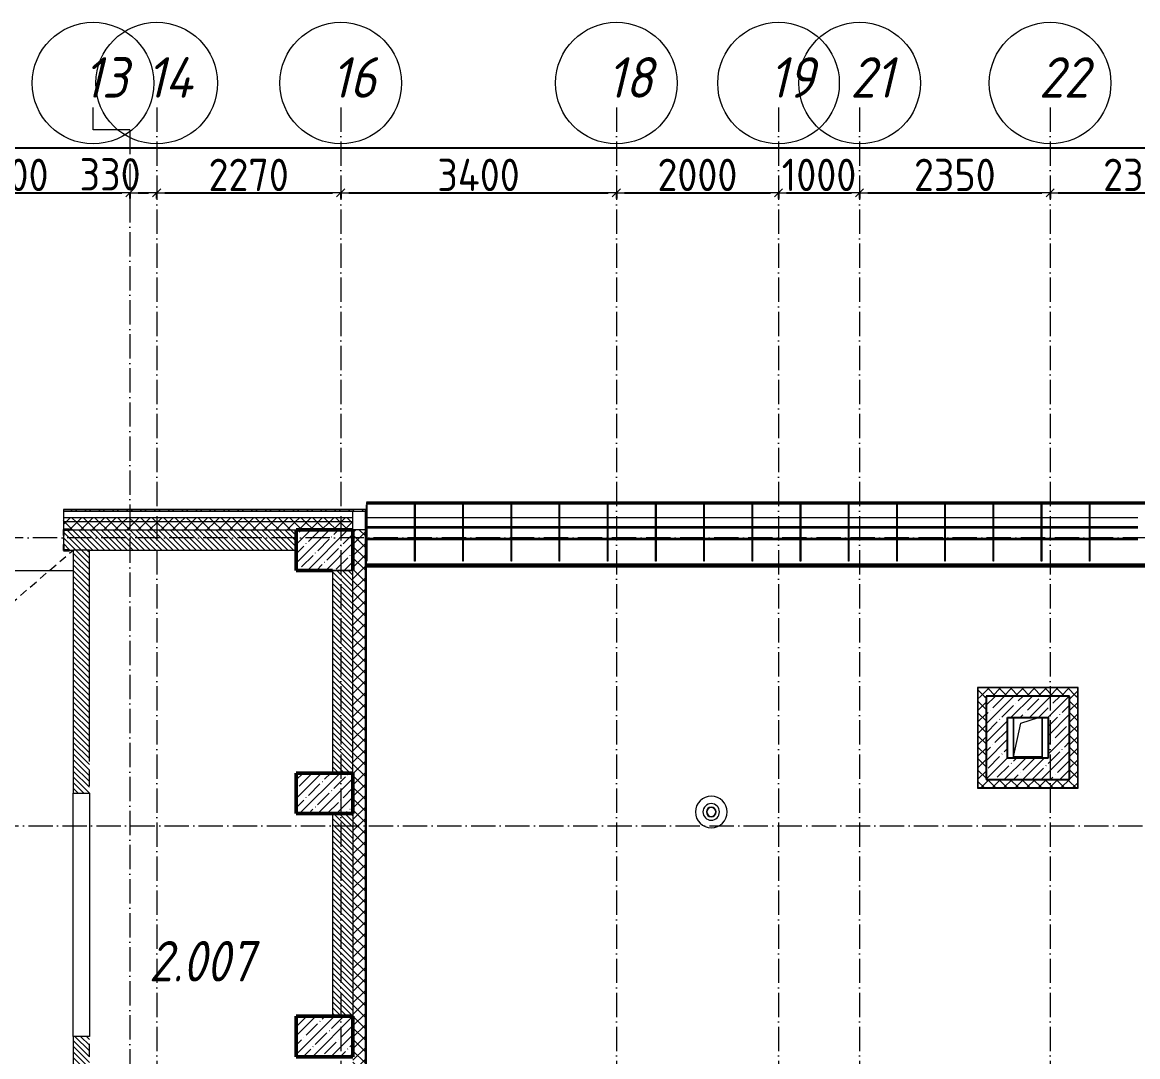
# Model space of a CAD drawing. Header units: millimetres. Extents: x -401725 to 250493, y 305116 to 802890.
# Drawn here: x 4031 to 17789, y 538197 to 550959 of the extents above; entities that cross this region are included whole.
import ezdxf

# ---------------------------------------------------------------- set-up
doc = ezdxf.new("R2010")
doc.units = ezdxf.units.MM
doc.linetypes.add('200_ШТРИХ_ш1п0_6_', pattern=[160, 100, -60])
doc.linetypes.add('50_200_ШТРИХ_1Т_ш5_п1_п1_', pattern=[700, 500, -100, 0, -100])
for name, color, linetype, lineweight in [('A-____-____-DIMS', 7, 'Continuous', 9), ('A-DETL-____-OTLN-3', 7, '200_ШТРИХ_ш1п0_6_', 9), ('A-FLOR-____-MCUT', 7, 'Continuous', 25), ('A-FLOR-____-OTLN', 7, 'Continuous', 9), ('A-FLOR-____-PATT-1', 7, 'Continuous', 9), ('A-GENM-____-MCUT', 7, 'Continuous', 25), ('A-GENM-____-OTLN', 7, 'Continuous', 9), ('A-GENM-____-OTLN-1', 7, 'Continuous', 25), ('A-WALL-____-MCUT', 7, 'Continuous', 13), ('A-WALL-____-MCUT-1', 7, 'Continuous', 9), ('A-WALL-____-PATT-1', 7, 'Continuous', 9), ('A-WALL-FNSH-MCUT-1', 7, 'Continuous', 9), ('I-WALL-____-OTLN', 7, 'Continuous', 9), ('S-COLS-____-MCUT', 7, 'Continuous', 50), ('S-COLS-____-OTLN', 7, 'Continuous', 9), ('S-GRID-____-IDEN', 7, 'Continuous', 9), ('S-GRID-____-OTLN', 7, 'Continuous', 9), ('S-GRID-____-OTLN-1', 7, '50_200_ШТРИХ_1Т_ш5_п1_п1_', 9), ('S-STRS-____-OTLN-1', 7, 'Continuous', 9), ('Марки помещений', 7, 'Continuous', 9)]:
    doc.layers.add(name, color=color, linetype=linetype, lineweight=lineweight)
doc.styles.add('ISOCPEUR_I_2', font='isocpeui.ttf', dxfattribs={"width": 0.85, "height": 2.3})
doc.styles.add('ISOCPEUR_I_9', font='isocpeui.ttf', dxfattribs={"width": 0.9, "height": 250})
doc.styles.add('СПДС', font='isocpeur.ttf', dxfattribs={"width": 0.9})
doc.dimstyles.new('Размера А3', dxfattribs={"dimtxt": 200, "dimasz": 100, "dimexe": 70, "dimexo": 100, "dimgap": 20, "dimtad": 1, "dimdec": 0, "dimrnd": 10, "dimzin": 0, "dimdsep": 46, "dimtxsty": 'СПДС', "dimblk": 'ARROWHEAD_6', "dimcen": 1, "dimclrd": 256, "dimclre": 256, "dimclrt": 256, "dimazin": 0, "dimtfac": 1, "dimtdec": 0, "dimtmove": 2, "dimatfit": 3, "dimfxl": 1, "dimtolj": 1, "dimtzin": 0, "dimarcsym": 0})
pattern_1 = [(135, (-15591.663, 459015.94), (-35.35534, -35.35534), [])]
pattern_2 = [(45, (-15591.66, 459015.94), (-70.71068, 70.71068), []), (135, (-15591.66, 459015.94), (-70.71068, -70.71068), [])]
pattern_3 = [(45, (-15591.66, 459015.94), (-114.04925, 114.04925), []), (45, (-15477.61, 459015.94), (-114.04925, 114.04925), [201.612, -40.322, 3.353, -36.97])]

# ---------------------------------------------------------------- blocks, each defined once
blk = doc.blocks.new('141_Фартук_СКБ - 141_Фартук_СКБ_вентфасад-30031396-АР1_План отверстий 2 этажа в осях 1-64_Ю-ЯЯ')
at = {"layer": 'A-GENM-____-MCUT'}
for p, q in [((26160, 758), (0, 758)), ((0, 757), (26160, 757)), ((26160, 757), (26160, 758)), ((26160, -29), (0, -29)), ((0, -30), (26160, -30)), ((26160, -30), (26160, -29))]:
    blk.add_line(p, q, dxfattribs=at)
at = {"layer": 'A-GENM-____-OTLN'}
for p, q in [((0, 765), (26160, 765)), ((0, 752), (26160, 752)), ((0, 743), (26160, 743)), ((0, 743), (26160, 743)), ((0, -11), (26160, -11)), ((0, -12), (26160, -12)), ((26160, -12), (26160, -11)), ((26160, -29), (26160, -12))]:
    blk.add_line(p, q, dxfattribs=at)
blk = doc.blocks.new('Элемент крепления - Пластина-30015157-АР1_План отверстий 2 этажа в осях 1-64_Ю-ЯЯ')
at = {"layer": 'A-GENM-____-OTLN'}
for p, q in [((25651, 85294), (25651, 85988)), ((25651, 85988), (25656, 85988)), ((25656, 85988), (25656, 85294)), ((25656, 85294), (25651, 85294))]:
    blk.add_line(p, q, dxfattribs=at)
blk = doc.blocks.new('Швеллер - 140х58-30031487-АР1_План отверстий 2 этажа в осях 1-64_Ю-ЯЯ')
at = {"layer": 'A-GENM-____-MCUT'}
for p, q in [((-12488, 75), (-13078, 75)), ((-13078, 71), (-12488, 71)), ((-11893, 75), (-12483, 75)), ((-12483, 71), (-11893, 71)), ((-11299, 75), (-11888, 75)), ((-11888, 71), (-11299, 71)), ((-10704, 75), (-11294, 75)), ((-11294, 71), (-10704, 71)), ((-10110, 75), (-10699, 75)), ((-10699, 71), (-10110, 71)), ((-9515, 75), (-10105, 75)), ((-10105, 71), (-9515, 71)), ((-8921, 75), (-9510, 75)), ((-9510, 71), (-8921, 71)), ((-8326, 75), (-8916, 75)), ((-8916, 71), (-8326, 71)), ((-7732, 75), (-8321, 75)), ((-8321, 71), (-7732, 71)), ((-7137, 75), (-7727, 75)), ((-7727, 71), (-7137, 71)), ((-6543, 75), (-7132, 75)), ((-7132, 71), (-6543, 71)), ((-5948, 75), (-6538, 75)), ((-6538, 71), (-5948, 71)), ((-5353, 75), (-5943, 75)), ((-5943, 71), (-5353, 71)), ((-4759, 75), (-5348, 75)), ((-5348, 71), (-4759, 71)), ((-4164, 75), (-4754, 75)), ((-4754, 71), (-4164, 71)), ((-3570, 75), (-4159, 75)), ((-4159, 71), (-3570, 71)), ((-12488, -71), (-13078, -71)), ((-13078, -75), (-12488, -75)), ((-11893, -71), (-12483, -71)), ((-12483, -75), (-11893, -75)), ((-11299, -71), (-11888, -71)), ((-11888, -75), (-11299, -75)), ((-10704, -71), (-11294, -71)), ((-11294, -75), (-10704, -75)), ((-10110, -71), (-10699, -71)), ((-10699, -75), (-10110, -75)), ((-9515, -71), (-10105, -71)), ((-10105, -75), (-9515, -75)), ((-8921, -71), (-9510, -71)), ((-9510, -75), (-8921, -75)), ((-8326, -71), (-8916, -71)), ((-8916, -75), (-8326, -75)), ((-7732, -71), (-8321, -71)), ((-8321, -75), (-7732, -75)), ((-7137, -71), (-7727, -71)), ((-7727, -75), (-7137, -75)), ((-6543, -71), (-7132, -71)), ((-7132, -75), (-6543, -75)), ((-5948, -71), (-6538, -71)), ((-6538, -75), (-5948, -75)), ((-5353, -71), (-5943, -71)), ((-5943, -75), (-5353, -75)), ((-4759, -71), (-5348, -71)), ((-5348, -75), (-4759, -75)), ((-4164, -71), (-4754, -71)), ((-4754, -75), (-4164, -75)), ((-3570, -71), (-4159, -71)), ((-4159, -75), (-3570, -75))]:
    blk.add_line(p, q, dxfattribs=at)
blk = doc.blocks.new('BSC_Колонна _Прямоугольная - 500х700-V68-АР1_План отверстий 2 этажа в осях 1-64_Ю-ЯЯ')
at = {"layer": 'S-COLS-____-OTLN'}
h = blk.add_hatch(dxfattribs=at)
h.set_pattern_fill('FP_80', color=256, style=0, pattern_type=2)
h.set_pattern_definition([(315, (-79431.04, 23350), (114.04925, 114.04925), []), (315, (-79431.04, 23235.95), (114.04925, 114.04925), [201.613, -40.323, 3.353, -36.97])])
h.paths.add_polyline_path([(-250, -350), (250, -350), (250, 350), (-250, 350)], flags=0)
at = {"layer": 'S-COLS-____-MCUT'}
for p, q in [((250, 350), (-250, 350)), ((-250, 350), (-250, -350)), ((250, -350), (250, 350)), ((-250, -350), (250, -350))]:
    blk.add_line(p, q, dxfattribs=at)
blk = doc.blocks.new('BSC_Колонна _Прямоугольная - 500х700-V69-АР1_План отверстий 2 этажа в осях 1-64_Ю-ЯЯ')
at = {"layer": 'S-COLS-____-OTLN'}
h = blk.add_hatch(dxfattribs=at)
h.set_pattern_fill('FP_81', color=256, style=0, pattern_type=2)
h.set_pattern_definition([(315, (-82431.04, 23350), (114.04925, 114.04925), []), (315, (-82431.04, 23235.95), (114.04925, 114.04925), [201.613, -40.323, 3.353, -36.97])])
h.paths.add_polyline_path([(-250, -350), (250, -350), (250, 350), (-250, 350)], flags=0)
at = {"layer": 'S-COLS-____-MCUT'}
for p, q in [((250, 350), (-250, 350)), ((-250, 350), (-250, -350)), ((250, -350), (250, 350)), ((-250, -350), (250, -350))]:
    blk.add_line(p, q, dxfattribs=at)
blk = doc.blocks.new('Фахверк_СКБ_Уголок - 250_2700-27497298-АР1_План отверстий 2 этажа в осях 1-64_Ю-ЯЯ')
at = {"layer": 'A-GENM-____-MCUT'}
for p, q in [((200, 181), (125, 181)), ((125, 181), (125, 106)), ((131, 106), (131, 175)), ((131, 175), (200, 175)), ((200, 175), (200, 181)), ((125, 106), (131, 106)), ((131, -6), (125, -6)), ((125, -6), (125, -81)), ((125, -81), (200, -81)), ((131, -75), (131, -6)), ((200, -75), (131, -75)), ((200, -81), (200, -75))]:
    blk.add_line(p, q, dxfattribs=at)
blk = doc.blocks.new('Кровельный аэратор - 143_Кровельный аэратор-15605992-АР1_План отверстий 2 этажа в осях 1-64_Ю-ЯЯ')
at = {"layer": 'A-GENM-____-OTLN'}
for radius, start, end in [(195, 360, 180), (195, 180, 360), (102, 360, 180), (102, 180, 360), (60, 360, 180), (60, 180, 360), (55, 360, 180), (55, 180, 360)]:
    blk.add_arc((0, 0), radius, start, end, dxfattribs=at)
blk = doc.blocks.new('AR_Отверстие прямоугольное _в плите_ - AR_Отверстие прямоугольное _в плите_-V193-АР1_План отверстий 2 этажа в осях 1-64_Ю-ЯЯ')
at = {"layer": 'A-GENM-____-OTLN'}
for p, q in [((-175, 235), (-175, -250)), ((-175, -250), (-87, 163)), ((-87, 163), (130, 235)), ((175, -250), (175, 235)), ((-175, -250), (175, -250))]:
    blk.add_line(p, q, dxfattribs=at)
blk = doc.blocks.new('Ось сетки - Круг_Ø6_00__ISO-2_5_0_9K_-25732049-АР1_План отверстий 2 этажа в осях 1-64_Ю-ЯЯ')
at = {"layer": 'S-GRID-____-IDEN'}
blk.add_circle((0, 0), 3, dxfattribs=at)
blk = doc.blocks.new('ARROWHEAD_6')
at = {"color": 0, "linetype": 'Continuous'}
for p, q in [((0, 0), (-1, 0)), ((-0.5, -0.5), (0.5, 0.5))]:
    blk.add_line(p, q, dxfattribs=at)
blk = doc.blocks.new('*D4629')
at = {"layer": 'A-____-____-DIMS', "lineweight": -2, "transparency": 16777216}
for p, q in [((2358, 548862), (2358, 548786)), ((2458, 548856), (5258, 548856)), ((5358, 548862), (5358, 548786))]:
    blk.add_line(p, q, dxfattribs=at)
at = {"layer": 'Defpoints', "color": 0, "lineweight": 30, "transparency": 16777216}
for p in [(2358, 548962), (5358, 548962), (5358, 548856)]:
    blk.add_point(p, dxfattribs=at)
at = {"layer": 'A-____-____-DIMS', "lineweight": -2, "transparency": 16777216, "xscale": 100, "yscale": 100, "zscale": 100, "rotation": 180}
blk.add_blockref('ARROWHEAD_6', (2358, 548856), dxfattribs=at)
at = {"layer": 'A-____-____-DIMS', "lineweight": -2, "transparency": 16777216, "xscale": 100, "yscale": 100, "zscale": 100}
blk.add_blockref('ARROWHEAD_6', (5358, 548856), dxfattribs=at)
at = {"layer": 'A-____-____-DIMS', "transparency": 16777216, "insert": (3858, 549076), "char_height": 400, "width": 2.49, "attachment_point": 5, "style": 'СПДС'}
blk.add_mtext('\\A1;3000', dxfattribs=at)
blk = doc.blocks.new('*D4630')
at = {"layer": 'A-____-____-DIMS', "lineweight": -2, "transparency": 16777216}
for p, q in [((5358, 548862), (5358, 548786)), ((5458, 548856), (5588, 548856)), ((5688, 548862), (5688, 548786))]:
    blk.add_line(p, q, dxfattribs=at)
at = {"layer": 'Defpoints', "color": 0, "lineweight": 30, "transparency": 16777216}
for p in [(5358, 548962), (5688, 548962), (5688, 548856)]:
    blk.add_point(p, dxfattribs=at)
at = {"layer": 'A-____-____-DIMS', "lineweight": -2, "transparency": 16777216, "xscale": 100, "yscale": 100, "zscale": 100, "rotation": 180}
blk.add_blockref('ARROWHEAD_6', (5358, 548856), dxfattribs=at)
at = {"layer": 'A-____-____-DIMS', "lineweight": -2, "transparency": 16777216, "xscale": 100, "yscale": 100, "zscale": 100}
blk.add_blockref('ARROWHEAD_6', (5688, 548856), dxfattribs=at)
at = {"layer": 'A-____-____-DIMS', "transparency": 16777216, "insert": (4737, 549283), "char_height": 400, "width": 1.87, "attachment_point": 1, "line_spacing_factor": 1.149209, "style": 'СПДС'}
blk.add_mtext('\\A1;330', dxfattribs=at)
blk = doc.blocks.new('*D4631')
at = {"layer": 'A-____-____-DIMS', "lineweight": -2, "transparency": 16777216}
for p, q in [((5688, 548862), (5688, 548786)), ((5788, 548856), (7858, 548856)), ((7958, 548862), (7958, 548786))]:
    blk.add_line(p, q, dxfattribs=at)
at = {"layer": 'Defpoints', "color": 0, "lineweight": 30, "transparency": 16777216}
for p in [(5688, 548962), (7958, 548962), (7958, 548856)]:
    blk.add_point(p, dxfattribs=at)
at = {"layer": 'A-____-____-DIMS', "lineweight": -2, "transparency": 16777216, "xscale": 100, "yscale": 100, "zscale": 100, "rotation": 180}
blk.add_blockref('ARROWHEAD_6', (5688, 548856), dxfattribs=at)
at = {"layer": 'A-____-____-DIMS', "lineweight": -2, "transparency": 16777216, "xscale": 100, "yscale": 100, "zscale": 100}
blk.add_blockref('ARROWHEAD_6', (7958, 548856), dxfattribs=at)
at = {"layer": 'A-____-____-DIMS', "transparency": 16777216, "insert": (6823, 549076), "char_height": 400, "width": 2.49, "attachment_point": 5, "style": 'СПДС'}
blk.add_mtext('\\A1;2270', dxfattribs=at)
blk = doc.blocks.new('*D4632')
at = {"layer": 'A-____-____-DIMS', "lineweight": -2, "transparency": 16777216}
for p, q in [((7958, 548862), (7958, 548786)), ((8058, 548856), (11258, 548856)), ((11358, 548862), (11358, 548786))]:
    blk.add_line(p, q, dxfattribs=at)
at = {"layer": 'Defpoints', "color": 0, "lineweight": 30, "transparency": 16777216}
for p in [(7958, 548962), (11358, 548962), (11358, 548856)]:
    blk.add_point(p, dxfattribs=at)
at = {"layer": 'A-____-____-DIMS', "lineweight": -2, "transparency": 16777216, "xscale": 100, "yscale": 100, "zscale": 100, "rotation": 180}
blk.add_blockref('ARROWHEAD_6', (7958, 548856), dxfattribs=at)
at = {"layer": 'A-____-____-DIMS', "lineweight": -2, "transparency": 16777216, "xscale": 100, "yscale": 100, "zscale": 100}
blk.add_blockref('ARROWHEAD_6', (11358, 548856), dxfattribs=at)
at = {"layer": 'A-____-____-DIMS', "transparency": 16777216, "insert": (9658, 549076), "char_height": 400, "width": 2.56, "attachment_point": 5, "style": 'СПДС'}
blk.add_mtext('\\A1;3400', dxfattribs=at)
blk = doc.blocks.new('*D4633')
at = {"layer": 'A-____-____-DIMS', "lineweight": -2, "transparency": 16777216}
for p, q in [((11358, 548862), (11358, 548786)), ((11458, 548856), (13258, 548856)), ((13358, 548862), (13358, 548786))]:
    blk.add_line(p, q, dxfattribs=at)
at = {"layer": 'Defpoints', "color": 0, "lineweight": 30, "transparency": 16777216}
for p in [(11358, 548962), (13358, 548962), (13358, 548856)]:
    blk.add_point(p, dxfattribs=at)
at = {"layer": 'A-____-____-DIMS', "lineweight": -2, "transparency": 16777216, "xscale": 100, "yscale": 100, "zscale": 100, "rotation": 180}
blk.add_blockref('ARROWHEAD_6', (11358, 548856), dxfattribs=at)
at = {"layer": 'A-____-____-DIMS', "lineweight": -2, "transparency": 16777216, "xscale": 100, "yscale": 100, "zscale": 100}
blk.add_blockref('ARROWHEAD_6', (13358, 548856), dxfattribs=at)
at = {"layer": 'A-____-____-DIMS', "transparency": 16777216, "insert": (12358, 549076), "char_height": 400, "width": 2.49, "attachment_point": 5, "style": 'СПДС'}
blk.add_mtext('\\A1;2000', dxfattribs=at)
blk = doc.blocks.new('*D4634')
at = {"layer": 'A-____-____-DIMS', "lineweight": -2, "transparency": 16777216}
for p, q in [((13358, 548862), (13358, 548786)), ((13458, 548856), (14258, 548856)), ((14358, 548862), (14358, 548786))]:
    blk.add_line(p, q, dxfattribs=at)
at = {"layer": 'Defpoints', "color": 0, "lineweight": 30, "transparency": 16777216}
for p in [(13358, 548962), (14358, 548962), (14358, 548856)]:
    blk.add_point(p, dxfattribs=at)
at = {"layer": 'A-____-____-DIMS', "lineweight": -2, "transparency": 16777216, "xscale": 100, "yscale": 100, "zscale": 100, "rotation": 180}
blk.add_blockref('ARROWHEAD_6', (13358, 548856), dxfattribs=at)
at = {"layer": 'A-____-____-DIMS', "lineweight": -2, "transparency": 16777216, "xscale": 100, "yscale": 100, "zscale": 100}
blk.add_blockref('ARROWHEAD_6', (14358, 548856), dxfattribs=at)
at = {"layer": 'A-____-____-DIMS', "transparency": 16777216, "insert": (13858, 549076), "char_height": 400, "width": 2.3, "attachment_point": 5, "style": 'СПДС'}
blk.add_mtext('\\A1;1000', dxfattribs=at)
blk = doc.blocks.new('*D4635')
at = {"layer": 'A-____-____-DIMS', "lineweight": -2, "transparency": 16777216}
for p, q in [((14358, 548862), (14358, 548786)), ((14458, 548856), (16608, 548856)), ((16708, 548862), (16708, 548786))]:
    blk.add_line(p, q, dxfattribs=at)
at = {"layer": 'Defpoints', "color": 0, "lineweight": 30, "transparency": 16777216}
for p in [(14358, 548962), (16708, 548962), (16708, 548856)]:
    blk.add_point(p, dxfattribs=at)
at = {"layer": 'A-____-____-DIMS', "lineweight": -2, "transparency": 16777216, "xscale": 100, "yscale": 100, "zscale": 100, "rotation": 180}
blk.add_blockref('ARROWHEAD_6', (14358, 548856), dxfattribs=at)
at = {"layer": 'A-____-____-DIMS', "lineweight": -2, "transparency": 16777216, "xscale": 100, "yscale": 100, "zscale": 100}
blk.add_blockref('ARROWHEAD_6', (16708, 548856), dxfattribs=at)
at = {"layer": 'A-____-____-DIMS', "transparency": 16777216, "insert": (15533, 549076), "char_height": 400, "width": 2.49, "attachment_point": 5, "style": 'СПДС'}
blk.add_mtext('\\A1;2350', dxfattribs=at)
blk = doc.blocks.new('*D4636')
at = {"layer": 'A-____-____-DIMS', "lineweight": -2, "transparency": 16777216}
for p, q in [((16708, 548862), (16708, 548786)), ((16808, 548856), (18908, 548856)), ((19008, 548862), (19008, 548786))]:
    blk.add_line(p, q, dxfattribs=at)
at = {"layer": 'Defpoints', "color": 0, "lineweight": 30, "transparency": 16777216}
for p in [(16708, 548962), (19008, 548962), (19008, 548856)]:
    blk.add_point(p, dxfattribs=at)
at = {"layer": 'A-____-____-DIMS', "lineweight": -2, "transparency": 16777216, "xscale": 100, "yscale": 100, "zscale": 100, "rotation": 180}
blk.add_blockref('ARROWHEAD_6', (16708, 548856), dxfattribs=at)
at = {"layer": 'A-____-____-DIMS', "lineweight": -2, "transparency": 16777216, "xscale": 100, "yscale": 100, "zscale": 100}
blk.add_blockref('ARROWHEAD_6', (19008, 548856), dxfattribs=at)
at = {"layer": 'A-____-____-DIMS', "transparency": 16777216, "insert": (17858, 549076), "char_height": 400, "width": 2.49, "attachment_point": 5, "style": 'СПДС'}
blk.add_mtext('\\A1;2300', dxfattribs=at)
blk = doc.blocks.new('*D4573')
at = {"layer": 'A-____-____-DIMS', "lineweight": -2, "transparency": 16777216}
for p, q in [((-17942, 549415), (-17942, 549339)), ((-17842, 549409), (33027, 549409)), ((85458, 549409), (34435, 549409)), ((85558, 549415), (85558, 549339))]:
    blk.add_line(p, q, dxfattribs=at)
at = {"layer": 'Defpoints', "color": 0, "lineweight": 30, "transparency": 16777216}
for p in [(-17942, 549515), (85558, 549515), (85558, 549409)]:
    blk.add_point(p, dxfattribs=at)
at = {"layer": 'A-____-____-DIMS', "lineweight": -2, "transparency": 16777216, "xscale": 100, "yscale": 100, "zscale": 100, "rotation": 180}
blk.add_blockref('ARROWHEAD_6', (-17942, 549409), dxfattribs=at)
at = {"layer": 'A-____-____-DIMS', "lineweight": -2, "transparency": 16777216, "xscale": 100, "yscale": 100, "zscale": 100}
blk.add_blockref('ARROWHEAD_6', (85558, 549409), dxfattribs=at)
at = {"layer": 'A-____-____-DIMS', "transparency": 16777216, "insert": (33047, 549835), "char_height": 400, "width": 3.54, "attachment_point": 1, "line_spacing_factor": 1.149209, "style": 'СПДС'}
blk.add_mtext('\\A1;103500', dxfattribs=at)
blk = doc.blocks.new('2этаж')
at = {"layer": 'S-GRID-____-OTLN-1', "color": 251, "ltscale": 0.6, "true_color": 0x636466}
for p, q in [((5688.3, 549908.8), (5688.3, 536263.3)), ((7958.3, 549908.8), (7958.3, 525691.4)), ((11358.3, 549908.8), (11358.3, 511907.5)), ((13358.3, 549908.8), (13358.3, 525691.4)), ((14358.3, 549908.8), (14358.3, 511907.5)), ((16708.3, 549908.8), (16708.3, 525691.4)), ((5358.3, 549630.9), (5358.3, 511907.5)), ((88482.7, 544597), (-20260.4, 544597)), ((-20260.4, 541047), (88482.7, 541047))]:
    blk.add_line(p, q, dxfattribs=at)
at = {"layer": 'S-GRID-____-IDEN', "xscale": 250, "yscale": 250, "zscale": 99.99999999999993, "rotation": 180}
for p in [(4903.5, 550208.8), (5688.3, 550208.8), (7958.3, 550208.8), (11358.3, 550208.8), (13358.3, 550208.8), (14358.3, 550208.8), (16708.3, 550208.8)]:
    blk.add_blockref('Ось сетки - Круг_Ø6_00__ISO-2_5_0_9K_-25732049-АР1_План отверстий 2 этажа в осях 1-64_Ю-ЯЯ', p, dxfattribs=at)
at = {"layer": 'S-GRID-____-IDEN', "char_height": 500, "attachment_point": 1, "style": 'ISOCPEUR_I_9'}
for s, insert, width in [('13', (4788.4, 550528.5), 346.329), ('14', (5564.2, 550528.5), 367.975), ('16', (7843.2, 550528.5), 346.329), ('18', (11243.2, 550528.5), 346.329), ('19', (13243.2, 550528.5), 346.329), ('21', (14243.2, 550528.5), 346.329), ('22', (16569.4, 550528.5), 404.05)]:
    blk.add_mtext(s, dxfattribs=dict(at, insert=insert, width=width))
at = {"layer": 'A-____-____-DIMS'}
for base, p1, p2, picture, middle in [((85558.3, 549408.6), (-17941.7, 549514.7), (85558.3, 549514.7), '*D4573', (33731.2, 549568.6)), ((5688.3, 548856.4), (5358.3, 548962.5), (5688.3, 548962.5), '*D4630', (5079, 549016.3))]:
    dim = blk.add_linear_dim(base=base, p1=p1, p2=p2, dimstyle='Размера А3', override={"dimtxt": 400}, dxfattribs=at)
    dim.commit()
    dim.dimension.update_dxf_attribs({"geometry": picture, "text_midpoint": middle, "dimtype": 160})
for base, p1, p2, picture, middle in [((5358.3, 548856.4), (2358.3, 548962.5), (5358.3, 548962.5), '*D4629', (3858.3, 549076.4)), ((7958.3, 548856.4), (5688.3, 548962.5), (7958.3, 548962.5), '*D4631', (6823.3, 549076.4)), ((11358.3, 548856.4), (7958.3, 548962.5), (11358.3, 548962.5), '*D4632', (9658.3, 549076.4)), ((13358.3, 548856.4), (11358.3, 548962.5), (13358.3, 548962.5), '*D4633', (12358.3, 549076.4)), ((14358.3, 548856.4), (13358.3, 548962.5), (14358.3, 548962.5), '*D4634', (13858.3, 549076.4)), ((16708.3, 548856.4), (14358.3, 548962.5), (16708.3, 548962.5), '*D4635', (15533.3, 549076.4)), ((19008.3, 548856.4), (16708.3, 548962.5), (19008.3, 548962.5), '*D4636', (17858.3, 549076.4))]:
    dim = blk.add_linear_dim(base=base, p1=p1, p2=p2, dimstyle='Размера А3', override={"dimtxt": 400}, dxfattribs=at)
    dim.commit()
    dim.dimension.update_dxf_attribs({"geometry": picture, "text_midpoint": middle})

msp = doc.modelspace()

# ---------------------------------------------------------------- hatches: boundary and pattern name
at = {"layer": 'A-FLOR-____-PATT-1'}
h = msp.add_hatch(dxfattribs=at)
h.set_pattern_fill('FP_13', color=256, style=0, pattern_type=2)
h.set_pattern_definition(pattern_3)
h.paths.add_polyline_path([(15918.3366, 541616.983), (16948.3366, 541616.983), (16948.3366, 542646.983), (15918.3366, 542646.983), (15918.3366, 542071.1304)], flags=0)
h.paths.add_polyline_path([(16183.3366, 541881.983), (16183.3366, 542381.983), (16683.3366, 542381.983), (16683.3366, 541881.983), (16208.1675, 541881.983)], flags=0)
at = {"layer": 'A-WALL-____-PATT-1'}
h = msp.add_hatch(dxfattribs=at)
h.set_pattern_fill('FP_3', color=256, style=0, pattern_type=2)
h.set_pattern_definition([(45, (-15591.66, 459015.94), (-85.53659, 85.53659), []), (45, (-15534.64, 459015.94), (-85.53659, 85.53659), [])])
h.paths.add_polyline_path([(8275.8366, 544926.983), (8275.8366, 544946.983), (4538.3366, 544946.983), (4538.3366, 544926.983), (8254.4145, 544926.983)], flags=0)
h.paths.add_polyline_path([(-4961.6634, 544926.983), (-4961.6634, 544946.983), (-18271.6634, 544946.983), (-18271.6634, 544926.983), (-5001.8405, 544926.983)], flags=0)
h = msp.add_hatch(dxfattribs=at)
h.set_pattern_fill('FP_1', color=256, style=0, pattern_type=2)
h.set_pattern_definition(pattern_2)
h.paths.add_polyline_path([(4538.3366, 544796.983), (8108.3366, 544796.983), (8108.3366, 544846.983), (4538.3366, 544846.983)], flags=0)
h.paths.add_polyline_path([(-5001.8405, 544796.983), (-4961.6634, 544796.983), (-4961.6634, 544846.983), (-18041.6634, 544846.983), (-18041.6634, 544796.983), (-8536.8418, 544796.983)], flags=0)
h = msp.add_hatch(dxfattribs=at)
h.set_pattern_fill('FP_1', color=256, style=0, pattern_type=2)
h.set_pattern_definition(pattern_2)
h.paths.add_polyline_path([(7408.3366, 544696.983), (8108.3366, 544696.983), (8108.3366, 544796.983), (4538.3366, 544796.983), (4538.3366, 544702.983), (4613.3366, 544702.983), (4613.3366, 544696.983), (7370.6642, 544696.983)], flags=0)
h.paths.add_polyline_path([(-5691.6634, 544696.983), (-5036.6634, 544696.983), (-5036.6634, 544702.983), (-4961.6634, 544702.983), (-4961.6634, 544796.983), (-18041.6634, 544796.983), (-18041.6634, 544696.983), (-6191.6634, 544696.983)], flags=0)
h = msp.add_hatch(dxfattribs=at)
h.set_pattern_fill('FP_6', color=256, style=0, pattern_type=2)
h.set_pattern_definition(pattern_1)
h.paths.add_polyline_path([(7408.3366, 544446.983), (7408.3366, 544696.983), (4544.3366, 544696.983), (4544.3366, 544627.983), (4538.3366, 544627.983), (4538.3366, 544515.983), (4544.3366, 544515.983), (4544.3366, 544446.983), (7370.6642, 544446.983)], flags=0)
h = msp.add_hatch(dxfattribs=at)
h.set_pattern_fill('FP_1', color=256, style=0, pattern_type=2)
h.set_pattern_definition(pattern_2)
h.paths.add_polyline_path([(8108.3366, 526946.983), (8258.3366, 526946.983), (8258.3366, 527696.983), (8114.3366, 527696.983), (8114.3366, 527621.983), (8108.3366, 527621.983), (8108.3366, 527541.4193)], flags=0)
h.paths.add_polyline_path([(8258.3366, 529496.983), (8258.3366, 534533.983), (8171.3366, 534533.983), (8171.3366, 534527.983), (8108.3366, 534527.983), (8108.3366, 529571.983), (8114.3366, 529571.983), (8114.3366, 529496.983), (8254.4145, 529496.983)], flags=0)
h.paths.add_polyline_path([(8114.3366, 534533.983), (8123.3366, 534533.983), (8123.3366, 534555.983), (8114.3366, 534555.3261)], flags=0)
h.paths.add_polyline_path([(8118.3366, 534565.983), (8123.3366, 534566.6398), (8124.1261, 534596.983), (8258.3366, 534596.983), (8258.3366, 535270.983), (8123.3366, 535270.983), (8123.3366, 535333.983), (8114.3366, 535333.983), (8114.3366, 535276.983), (8108.3366, 535276.983), (8108.3366, 535086.983), (8128.3366, 535086.3131), (8128.3366, 535076.983), (8108.3366, 535076.3261), (8108.3366, 534590.983), (8114.3366, 534590.983), (8114.3366, 534566.6398), (8118.3366, 534566.6398)], flags=0)
h.paths.add_polyline_path([(8171.3366, 535333.983), (8258.3366, 535333.983), (8258.3366, 544696.983), (8108.3366, 544696.983), (8108.3366, 535339.983), (8171.3366, 535339.983)], flags=0)
h = msp.add_hatch(dxfattribs=at)
h.set_pattern_fill('FP_6', color=256, style=0, pattern_type=2)
h.set_pattern_definition(pattern_1)
h.paths.add_polyline_path([(4858.3366, 535496.983), (4858.3366, 538446.983), (4658.3366, 538446.983), (4658.3366, 535496.983)], flags=0)
h.paths.add_polyline_path([(4658.3366, 541446.983), (4858.3366, 541446.983), (4858.3366, 544446.983), (4658.3366, 544446.983), (4658.3366, 541536.983)], flags=0)
h = msp.add_hatch(dxfattribs=at)
h.set_pattern_fill('FP_6', color=256, style=0, pattern_type=2)
h.set_pattern_definition(pattern_1)
h.paths.add_polyline_path([(8108.3366, 541696.983), (8108.3366, 544196.983), (7858.3366, 544196.983), (7858.3366, 541696.983)], flags=0)
h = msp.add_hatch(dxfattribs=at)
h.set_pattern_fill('FP_1', color=256, style=0, pattern_type=2)
h.set_pattern_definition(pattern_2)
h.paths.add_polyline_path([(17048.3366, 542646.983), (17048.3366, 542746.983), (15818.3366, 542746.983), (15818.3366, 542646.983), (16948.3366, 542646.983)], flags=0)
h = msp.add_hatch(dxfattribs=at)
h.set_pattern_fill('FP_1', color=256, style=0, pattern_type=2)
h.set_pattern_definition(pattern_2)
h.paths.add_polyline_path([(15918.3366, 541616.983), (15918.3366, 542646.983), (15818.3366, 542646.983), (15818.3366, 541616.983)], flags=0)
h = msp.add_hatch(dxfattribs=at)
h.set_pattern_fill('FP_1', color=256, style=0, pattern_type=2)
h.set_pattern_definition(pattern_2)
h.paths.add_polyline_path([(17048.3366, 541516.983), (17048.3366, 542646.983), (16948.3366, 542646.983), (16948.3366, 541516.983)], flags=0)
h = msp.add_hatch(dxfattribs=at)
h.set_pattern_fill('FP_1', color=256, style=0, pattern_type=2)
h.set_pattern_definition(pattern_2)
h.paths.add_polyline_path([(16948.3366, 541516.983), (16948.3366, 541616.983), (15818.3366, 541616.983), (15818.3366, 541516.983), (16650.0427, 541516.983)], flags=0)
h = msp.add_hatch(dxfattribs=at)
h.set_pattern_fill('FP_6', color=256, style=0, pattern_type=2)
h.set_pattern_definition(pattern_1)
h.paths.add_polyline_path([(8108.3366, 538696.983), (8108.3366, 541196.983), (7858.3366, 541196.983), (7858.3366, 538696.983)], flags=0)
at = {"layer": 'S-COLS-____-OTLN'}
h = msp.add_hatch(dxfattribs=at)
h.set_pattern_fill('FP_13', color=256, style=0, pattern_type=2)
h.set_pattern_definition(pattern_3)
h.paths.add_polyline_path([(7858.3366, 544196.983), (8108.3366, 544196.983), (8108.3366, 544696.983), (7408.3366, 544696.983), (7408.3366, 544196.983)], flags=0)

# ---------------------------------------------------------------- linework, layer by layer
at = {"layer": 'A-DETL-____-OTLN-3'}
msp.add_line((-7991.6634, 533546.983), (4658.3366, 544446.983), dxfattribs=at)
at = {"layer": 'A-FLOR-____-MCUT'}
for p, q in [((16948.3366, 542646.983), (15918.3366, 542646.983)), ((15918.3366, 542646.983), (15918.3366, 541616.983)), ((16948.3366, 541616.983), (16948.3366, 542646.983)), ((16183.3366, 542381.983), (16683.3366, 542381.983)), ((16183.3366, 541881.983), (16183.3366, 542381.983)), ((16683.3366, 542381.983), (16683.3366, 541881.983)), ((16683.3366, 541881.983), (16183.3366, 541881.983)), ((15918.3366, 541616.983), (16948.3366, 541616.983))]:
    msp.add_line(p, q, dxfattribs=at)
at = {"layer": 'A-FLOR-____-OTLN', "color": 18, "true_color": 0x000000}
for p, q in [((8870.3821, 544846.983), (8280.8366, 544846.983)), ((9464.9275, 544846.983), (8875.3821, 544846.983)), ((10059.473, 544846.983), (9469.9275, 544846.983)), ((10654.0184, 544846.983), (10064.473, 544846.983)), ((11248.5639, 544846.983), (10659.0184, 544846.983)), ((11843.1094, 544846.983), (11253.5639, 544846.983)), ((12437.6548, 544846.983), (11848.1094, 544846.983)), ((13032.2003, 544846.983), (12442.6548, 544846.983)), ((13626.7457, 544846.983), (13037.2003, 544846.983)), ((14221.2912, 544846.983), (13631.7457, 544846.983)), ((14815.8366, 544846.983), (14226.2912, 544846.983)), ((15410.3821, 544846.983), (14820.8366, 544846.983)), ((16004.9275, 544846.983), (15415.3821, 544846.983)), ((16599.473, 544846.983), (16009.9275, 544846.983)), ((17194.0184, 544846.983), (16604.473, 544846.983)), ((17788.5639, 544846.983), (17199.0184, 544846.983)), ((8278.3366, 544276.983), (34438.3366, 544276.983))]:
    msp.add_line(p, q, dxfattribs=at)
at = {"layer": 'A-FLOR-____-OTLN'}
for p, q in [((16258.3366, 541896.983), (16258.3366, 542381.983)), ((16608.3366, 542381.983), (16608.3366, 541896.983)), ((16608.3366, 541896.983), (16258.3366, 541896.983))]:
    msp.add_line(p, q, dxfattribs=at)
at = {"layer": 'A-WALL-____-MCUT'}
for p, q in [((8108.3366, 544926.983), (4538.3366, 544926.983)), ((4538.3366, 544926.983), (4538.3366, 544702.983)), ((8108.3366, 544696.983), (8108.3366, 544926.983)), ((7408.3366, 544696.983), (8108.3366, 544696.983)), ((7408.3366, 544446.983), (7408.3366, 544696.983)), ((4538.3366, 544627.983), (4538.3366, 544515.983)), ((4613.3366, 544446.983), (4658.3366, 544446.983)), ((4658.3366, 544446.983), (4658.3366, 541446.983)), ((4858.3366, 541836.983), (4858.3366, 544446.983)), ((4858.3366, 544446.983), (7408.3366, 544446.983)), ((7858.3366, 544196.983), (7858.3366, 541696.983)), ((8108.3366, 541696.983), (8108.3366, 544196.983)), ((4858.3366, 541536.983), (4858.3366, 541736.983)), ((4658.3366, 541446.983), (4858.3366, 541446.983)), ((7858.3366, 541196.983), (7858.3366, 538696.983)), ((8108.3366, 541196.983), (8108.3366, 538696.983)), ((4658.3366, 538446.983), (4658.3366, 535496.983)), ((4858.3366, 538446.983), (4658.3366, 538446.983)), ((4858.3366, 538196.983), (4858.3366, 538356.983))]:
    msp.add_line(p, q, dxfattribs=at)
at = {"layer": 'A-WALL-____-MCUT-1'}
for p, q in [((8264.3366, 535333.983), (8264.3366, 544945.983)), ((8270.3366, 535333.983), (8270.3366, 544945.983)), ((8108.3366, 544846.983), (4538.3366, 544846.983)), ((8108.3366, 544796.983), (4538.3366, 544796.983)), ((4613.3366, 544696.983), (7408.3366, 544696.983)), ((8108.3366, 544696.983), (8108.3366, 544196.983)), ((8258.3366, 544696.983), (8108.3366, 544696.983)), ((4858.3366, 544446.983), (4658.3366, 544446.983)), ((8108.3366, 544196.983), (7858.3366, 544196.983)), ((15815.3366, 542751.983), (15813.3366, 542751.983)), ((15813.3366, 542751.983), (15813.3366, 542749.983)), ((17053.3366, 542749.983), (15813.3366, 542749.983)), ((15813.3366, 542746.983), (15815.3366, 542746.983)), ((15815.3366, 542751.983), (15815.3366, 541511.983)), ((17048.3366, 542746.983), (15818.3366, 542746.983)), ((15818.3366, 542746.983), (15818.3366, 541516.983)), ((17048.3366, 541516.983), (17048.3366, 542746.983)), ((17053.3366, 542751.983), (17051.3366, 542751.983)), ((17051.3366, 541511.983), (17051.3366, 542751.983)), ((17051.3366, 542746.983), (17053.3366, 542746.983)), ((17053.3366, 542749.983), (17053.3366, 542751.983)), ((15815.3366, 541516.983), (15813.3366, 541516.983)), ((15813.3366, 541513.983), (17053.3366, 541513.983)), ((15813.3366, 541513.983), (15813.3366, 541511.983)), ((15813.3366, 541511.983), (15815.3366, 541511.983)), ((15818.3366, 541516.983), (17048.3366, 541516.983)), ((17048.3366, 541513.983), (17048.3366, 541511.983)), ((17051.3366, 541511.983), (17053.3366, 541511.983)), ((17053.3366, 541511.983), (17053.3366, 541513.983))]:
    msp.add_line(p, q, dxfattribs=at)
at = {"layer": 'A-WALL-FNSH-MCUT-1'}
for p, q in [((8275.8366, 544946.983), (4538.3366, 544946.983)), ((4538.3366, 544946.983), (4538.3366, 544926.983)), ((8258.3366, 544945.983), (8258.3366, 535333.983)), ((4538.3366, 544926.983), (8275.8366, 544926.983)), ((8278.3366, 535333.983), (8278.3366, 544309.983)), ((15813.3366, 542749.983), (15813.3366, 541513.983)), ((17051.3366, 542751.983), (15815.3366, 542751.983)), ((17053.3366, 541513.983), (17053.3366, 542749.983)), ((15815.3366, 541511.983), (17051.3366, 541511.983))]:
    msp.add_line(p, q, dxfattribs=at)
at = {"layer": 'A-WALL-FNSH-MCUT-1', "color": 18, "true_color": 0x000000}
msp.add_line((8275.8366, 544945.983), (8258.3366, 544945.983), dxfattribs=at)
at = {"layer": 'I-WALL-____-OTLN'}
for p, q in [((4658.3366, 538446.983), (4658.3366, 541446.983)), ((4858.3366, 541446.983), (4858.3366, 538446.983))]:
    msp.add_line(p, q, dxfattribs=at)
at = {"layer": 'S-COLS-____-MCUT'}
for p, q in [((8108.3366, 544696.983), (7408.3366, 544696.983)), ((7408.3366, 544696.983), (7408.3366, 544196.983)), ((8108.3366, 544196.983), (8108.3366, 544696.983)), ((7408.3366, 544196.983), (7858.3366, 544196.983))]:
    msp.add_line(p, q, dxfattribs=at)
at = {"layer": 'S-COLS-____-OTLN'}
msp.add_line((7858.3366, 544196.983), (8108.3366, 544196.983), dxfattribs=at)
at = {"layer": 'S-GRID-____-OTLN'}
for p, q in [((4903.5076, 549630.8584), (4903.5076, 549908.7924)), ((5358.3366, 549630.8584), (4903.5076, 549630.8584))]:
    msp.add_line(p, q, dxfattribs=at)
at = {"layer": 'S-STRS-____-OTLN-1'}
msp.add_line((3908.3366, 544196.983), (4658.3366, 544196.983), dxfattribs=at)

# ---------------------------------------------------------------- block references
at = {"color": 18, "true_color": 0x000000}
msp.add_blockref('2этаж', (0, 0), dxfattribs=at)
at = {"layer": 'A-GENM-____-OTLN'}
for name, p in [('Элемент крепления - Пластина-30015157-АР1_План отверстий 2 этажа в осях 1-64_Ю-ЯЯ', (-17375.2997, 459015.941)), ('Элемент крепления - Пластина-30015157-АР1_План отверстий 2 этажа в осях 1-64_Ю-ЯЯ', (-16780.7543, 459015.941)), ('Элемент крепления - Пластина-30015157-АР1_План отверстий 2 этажа в осях 1-64_Ю-ЯЯ', (-16186.2088, 459015.941)), ('Элемент крепления - Пластина-30015157-АР1_План отверстий 2 этажа в осях 1-64_Ю-ЯЯ', (-15591.6634, 459015.941)), ('Элемент крепления - Пластина-30015157-АР1_План отверстий 2 этажа в осях 1-64_Ю-ЯЯ', (-14997.1179, 459015.941)), ('Элемент крепления - Пластина-30015157-АР1_План отверстий 2 этажа в осях 1-64_Ю-ЯЯ', (-14402.5725, 459015.941)), ('Элемент крепления - Пластина-30015157-АР1_План отверстий 2 этажа в осях 1-64_Ю-ЯЯ', (-12618.9361, 459015.941)), ('Элемент крепления - Пластина-30015157-АР1_План отверстий 2 этажа в осях 1-64_Ю-ЯЯ', (-12024.3906, 459015.941)), ('Элемент крепления - Пластина-30015157-АР1_План отверстий 2 этажа в осях 1-64_Ю-ЯЯ', (-11429.8452, 459015.941)), ('Элемент крепления - Пластина-30015157-АР1_План отверстий 2 этажа в осях 1-64_Ю-ЯЯ', (-10835.2997, 459015.941)), ('Элемент крепления - Пластина-30015157-АР1_План отверстий 2 этажа в осях 1-64_Ю-ЯЯ', (-10240.7543, 459015.941)), ('Элемент крепления - Пластина-30015157-АР1_План отверстий 2 этажа в осях 1-64_Ю-ЯЯ', (-9646.2088, 459015.941)), ('Элемент крепления - Пластина-30015157-АР1_План отверстий 2 этажа в осях 1-64_Ю-ЯЯ', (-9051.6634, 459015.941)), ('Элемент крепления - Пластина-30015157-АР1_План отверстий 2 этажа в осях 1-64_Ю-ЯЯ', (-8457.1179, 459015.941)), ('AR_Отверстие прямоугольное _в плите_ - AR_Отверстие прямоугольное _в плите_-V193-АР1_План отверстий 2 этажа в осях 1-64_Ю-ЯЯ', (16433.3366, 542146.983)), ('Кровельный аэратор - 143_Кровельный аэратор-15605992-АР1_План отверстий 2 этажа в осях 1-64_Ю-ЯЯ', (12528.3366, 541216.983))]:
    msp.add_blockref(name, p, dxfattribs=at)
at = {"layer": 'A-GENM-____-OTLN', "color": 18, "true_color": 0x000000, "rotation": 180}
msp.add_blockref('141_Фартук_СКБ - 141_Фартук_СКБ_вентфасад-30031396-АР1_План отверстий 2 этажа в осях 1-64_Ю-ЯЯ', (34438.3366, 545003.983), dxfattribs=at)
at = {"layer": 'A-GENM-____-OTLN', "color": 18, "true_color": 0x000000}
for name, p in [('Элемент крепления - Пластина-30015157-АР1_План отверстий 2 этажа в осях 1-64_Ю-ЯЯ', (-13808.027, 459015.941)), ('Элемент крепления - Пластина-30015157-АР1_План отверстий 2 этажа в осях 1-64_Ю-ЯЯ', (-13213.4816, 459015.941)), ('Швеллер - 140х58-30031487-АР1_План отверстий 2 этажа в осях 1-64_Ю-ЯЯ', (21358.3366, 544656.983))]:
    msp.add_blockref(name, p, dxfattribs=at)
at = {"layer": 'A-GENM-____-OTLN-1'}
msp.add_blockref('Фахверк_СКБ_Уголок - 250_2700-27497298-АР1_План отверстий 2 этажа в осях 1-64_Ю-ЯЯ', (4413.3366, 544521.983), dxfattribs=at)
at = {"layer": 'S-COLS-____-OTLN', "rotation": 89.9999999999999}
for name, p in [('BSC_Колонна _Прямоугольная - 500х700-V69-АР1_План отверстий 2 этажа в осях 1-64_Ю-ЯЯ', (7758.3366, 541446.983)), ('BSC_Колонна _Прямоугольная - 500х700-V68-АР1_План отверстий 2 этажа в осях 1-64_Ю-ЯЯ', (7758.3366, 538446.983))]:
    msp.add_blockref(name, p, dxfattribs=at)

# ---------------------------------------------------------------- texts
at = {"layer": 'Марки помещений', "insert": (5592.4689, 539624.9429), "char_height": 500, "width": 785.65375, "attachment_point": 1, "style": 'ISOCPEUR_I_2'}
msp.add_mtext('2.007', dxfattribs=at)

doc.saveas('drawing.dxf')
